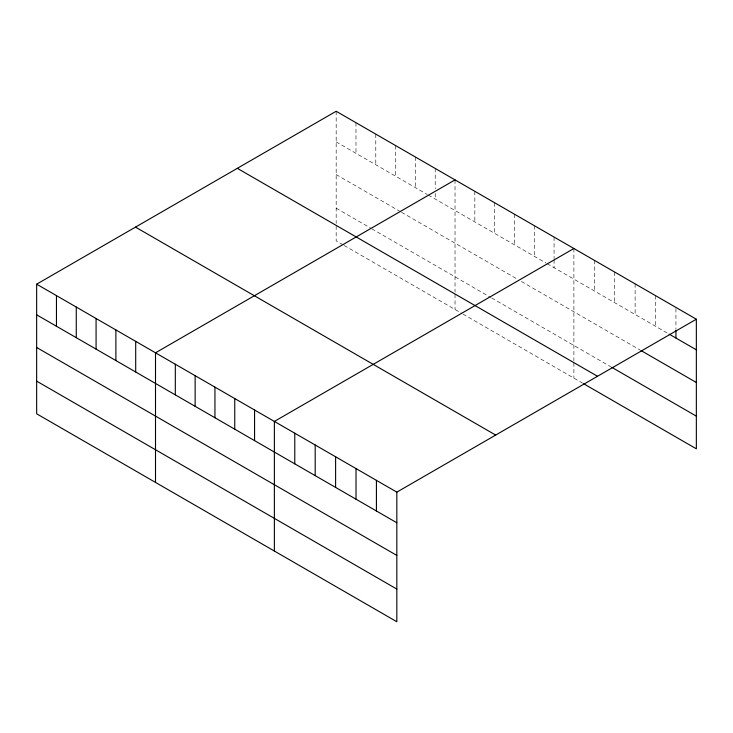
<?xml version="1.0" encoding="UTF-8"?>
<svg xmlns="http://www.w3.org/2000/svg" width="733" height="733" viewBox="0 0 733 733"><rect width="100%" height="100%" fill="white"/><g stroke="black" fill="none" stroke-linecap="round" stroke-linejoin="round"><path stroke-width="0.55" stroke-dasharray="3.67 2.75" d="M336.172 111.26L336.172 223.446M336.172 141.89L427.293 194.502M428.283 195.07L546.158 263.12M547.148 263.697L668.166 333.561M336.172 174.555L400.548 211.718M401.547 212.295L517.434 279.2M521.392 281.49L639.982 349.953M336.172 208.199L370.834 228.22M371.823 228.788L490.689 297.415M491.678 297.983L610.818 366.775M343.099 244.868L336.172 240.864L336.172 224.536M344.098 245.436L461.964 313.495M462.954 314.063L582.634 383.157M675.936 308.556L675.936 328.98M655.531 295.637L655.531 326.267M635.117 283.854L635.117 314.484M614.712 272.071L614.712 302.702M594.298 260.288L594.298 290.919M573.893 248.505L573.893 360.691M573.893 362.872L573.893 378.109M554.075 237.071L554.075 258.621M554.075 259.757L554.075 267.701M534.265 225.636L534.265 256.257M514.456 214.192L514.456 244.822M494.647 202.757L494.647 233.387M474.837 191.322L474.837 221.943M455.028 179.887L455.028 292.064M455.028 294.245L455.028 309.491M435.219 168.443L435.219 188.867M435.219 193.402L435.219 199.074M415.409 157.009L415.409 187.639M395.6 145.574L395.6 176.195M375.791 134.139L375.791 164.76M355.981 122.695L355.981 153.325"/><path stroke-width="1.1" d="M36.65 284.184L396.828 492.136L396.828 621.74L36.65 413.788L36.65 284.184L336.172 111.26L696.35 319.212L696.35 448.816L583.605 383.726M455.028 179.887L155.506 352.811L155.506 482.415M573.893 248.505L274.371 421.429L274.371 551.033M396.828 492.136L696.35 319.212M669.137 334.12L696.35 349.833M640.954 350.511L696.35 382.498M611.789 367.334L696.35 416.152M237.327 168.324L597.505 376.276M135.495 227.12L495.673 435.072M36.65 314.814L396.828 522.766M36.65 347.479L396.828 555.422M36.65 381.133L396.828 589.075M675.936 330.116L675.936 338.05M376.423 480.353L376.423 510.974M356.009 468.57L356.009 499.191M335.604 456.787L335.604 487.408M315.19 444.995L315.19 475.625M294.776 433.212L294.776 463.842M254.562 409.994L254.562 440.625M234.752 398.56L234.752 429.19M214.943 387.125L214.943 417.746M195.134 375.681L195.134 406.311M175.315 364.246L175.315 394.876M135.697 341.376L135.697 371.998M115.887 329.932L115.887 360.563M96.078 318.498L96.078 349.128M76.269 307.063L76.269 337.684M56.459 295.628L56.459 326.249"/></g></svg>
